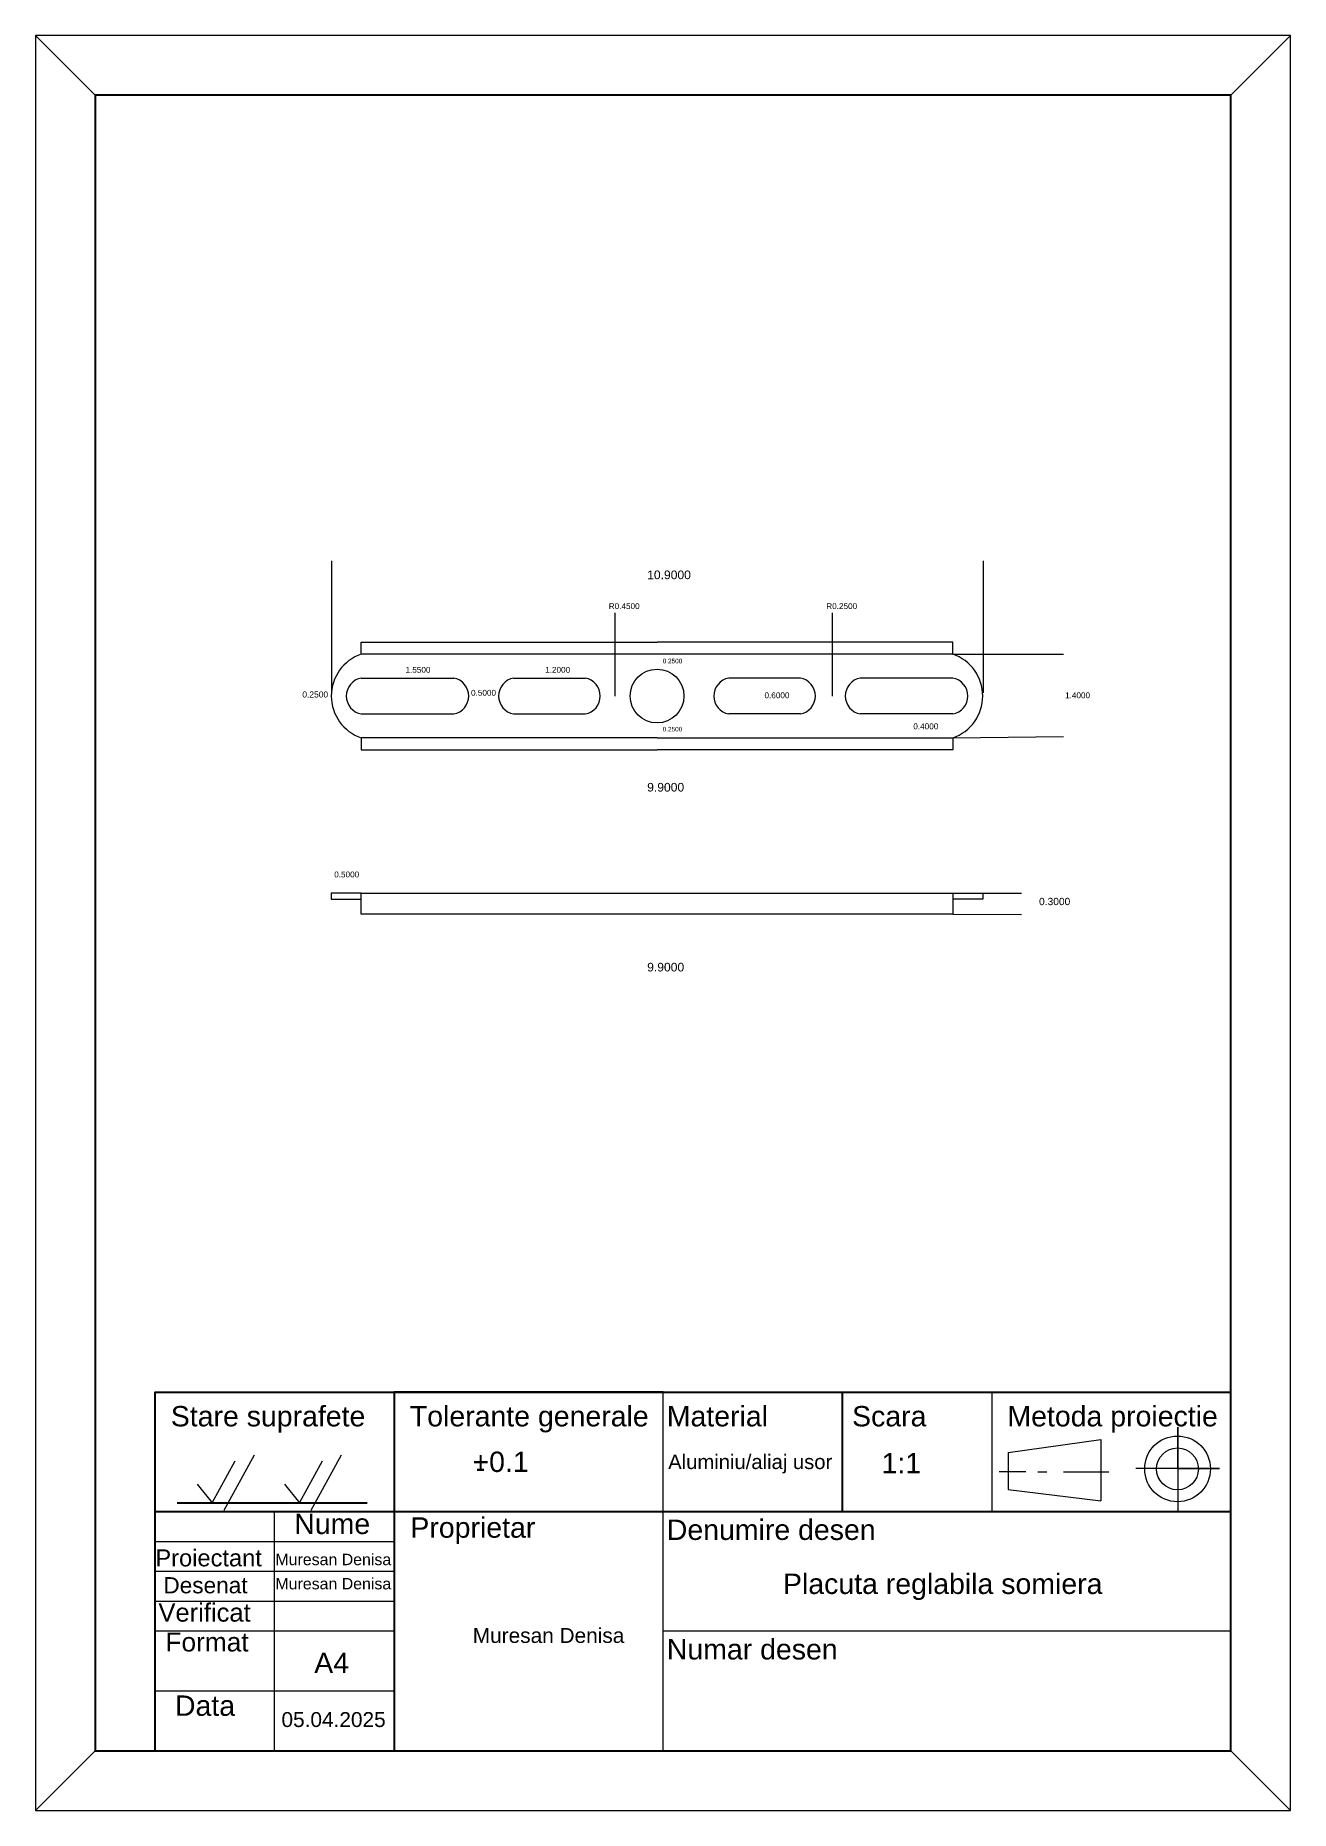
# Model space of a CAD drawing. Header units: millimetres. Extents: x 33.9 to 54.9, y 20.3 to 50.
import ezdxf

# ---------------------------------------------------------------- set-up
doc = ezdxf.new("R2010")
doc.units = ezdxf.units.MM
doc.styles.get("Standard").update_dxf_attribs({"font": 'arial.ttf'})

msp = doc.modelspace()

# ---------------------------------------------------------------- linework, layer by layer
at = {"color": 7}
for points in [[(33.9, 50), (33.9, 20.3), (54.9, 20.3), (54.9, 50), (33.9, 50)], [(33.9, 50), (34.9, 49)], [(54.9, 50), (53.9, 49)], [(39.35, 35.648), (38.85, 35.648), (38.85, 35.548), (39.35, 35.548)], [(39.35, 35.648), (49.25, 35.648), (49.25, 35.298), (39.35, 35.298), (39.35, 35.648)], [(49.25, 35.648), (49.75, 35.648)], [(49.75, 35.648), (49.75, 35.548), (49.25, 35.548)], [(53.9, 21.3), (44.4, 21.3), (44.4, 27.3)], [(47.4, 27.3), (49.9, 27.3), (49.9, 25.3)], [(50.175, 26.292), (51.726, 26.51)], [(51.726, 26.51), (51.726, 25.479)], [(53.013, 26.02), (53.013, 26.712), (53.013, 25.319)], [(36.606, 25.76), (36.857, 25.448), (37.242, 26.15)], [(37.559, 26.245), (37.051, 25.321)], [(38.064, 25.76), (38.315, 25.448), (38.7, 26.15)], [(39.017, 26.245), (38.509, 25.321)], [(50.175, 26.292), (50.175, 25.672), (51.726, 25.479)], [(50.026, 25.975), (50.469, 25.975)], [(50.67, 25.968), (50.825, 25.968)], [(51.1, 25.968), (51.858, 25.968)], [(53.013, 26.02), (53.713, 26.02), (52.313, 26.02)], [(35.9, 25.3), (35.9, 24.8), (39.9, 24.8), (39.9, 24.3), (35.9, 24.3), (35.9, 23.8), (35.9, 23.8), (39.9, 23.8)], [(39.9, 21.3), (37.9, 21.3), (37.9, 25.3)], [(39.9, 23.3), (35.9, 23.3)], [(35.9, 23.3), (35.9, 22.3), (39.9, 22.3)], [(53.9, 21.3), (53.9, 23.3), (44.4, 23.3)], [(34.9, 21.3), (33.9, 20.3)], [(53.9, 21.3), (54.9, 20.3)]]:
    msp.add_lwpolyline(points, dxfattribs=at)
at = {"color": 7, "lineweight": 35}
for points in [[(34.9, 49), (34.9, 21.3), (53.9, 21.3), (53.9, 49), (34.9, 49)], [(35.9, 21.3), (35.9, 27.3), (53.9, 27.3)], [(44.4, 27.3), (39.9, 27.3), (39.9, 21.3)], [(44.4, 27.3), (47.4, 27.3), (47.4, 25.3)], [(53.9, 21.3), (53.9, 25.3), (35.9, 25.3)], [(36.272, 25.448), (39.448, 25.448)]]:
    msp.add_lwpolyline(points, dxfattribs=at)
at = {"color": 243, "true_color": 0xd34c87}
for points in [[(45.094, 41.212, 0, 0, 0), (39.357, 41.212, 0.168, 0, 0), (38.853, 41.212, 0, 0, 0)], [(44.801, 41.212, 0, 0, 0), (49.251, 41.212, 0.168, 0, 0), (49.755, 41.212, 0, 0, 0)], [(44.3, 39.505, 0, 0, 0), (44.3, 39.567, 0.027, 0, 0), (44.3, 39.648, 0, 0, 0)], [(44.3, 39.6, 0, 0, 0), (44.3, 39.48, 0.027, 0, 0), (44.3, 39.399, 0, 0, 0)], [(51.103, 38.905, 0, 0, 0), (51.103, 39.491, 0.0518, 0, 0), (51.103, 39.646, 0, 0, 0)], [(40.19, 39.298, 0, 0, 0), (39.505, 39.298, 0.0518, 0, 0), (39.349, 39.298, 0, 0, 0)], [(40.038, 39.298, 0, 0, 0), (40.725, 39.298, 0.0518, 0, 0), (40.881, 39.298, 0, 0, 0)], [(42.747, 39.298, 0, 0, 0), (42.062, 39.298, 0.0518, 0, 0), (41.906, 39.298, 0, 0, 0)], [(42.25, 39.298, 0, 0, 0), (42.937, 39.298, 0.0518, 0, 0), (43.092, 39.298, 0, 0, 0)], [(46.073, 38.745, 0, 0, 0), (46.073, 39.087, 0.0518, 0, 0), (46.073, 39.243, 0, 0, 0)], [(46.073, 39.187, 0, 0, 0), (46.073, 38.807, 0.0518, 0, 0), (46.073, 38.652, 0, 0, 0)], [(38.99, 38.988, 0, 0, 0), (38.928, 38.988, 0.027, 0, 0), (38.847, 38.988, 0, 0, 0)], [(38.902, 38.988, 0, 0, 0), (39.022, 38.988, 0.027, 0, 0), (39.103, 38.988, 0, 0, 0)], [(41.428, 38.888, 0, 0, 0), (41.31, 38.888, 0.0518, 0, 0), (41.155, 38.888, 0, 0, 0)], [(41.26, 38.888, 0, 0, 0), (41.49, 38.888, 0.0518, 0, 0), (41.645, 38.888, 0, 0, 0)], [(43.597, 38.946, 0, 0, 0), (43.649, 38.946, 0.0518, 0, 0), (43.804, 38.946, 0, 0, 0)], [(47.237, 38.946, 0, 0, 0), (47.289, 38.946, 0.0518, 0, 0), (47.444, 38.946, 0, 0, 0)], [(51.103, 39.016, 0, 0, 0), (51.103, 38.428, 0.0518, 0, 0), (51.103, 38.272, 0, 0, 0)], [(48.521, 38.36, 0, 0, 0), (48.521, 38.492, 0.0518, 0, 0), (48.521, 38.648, 0, 0, 0)], [(44.3, 38.353, 0, 0, 0), (44.3, 38.415, 0.027, 0, 0), (44.3, 38.496, 0, 0, 0)], [(44.3, 38.449, 0, 0, 0), (44.3, 38.329, 0.027, 0, 0), (44.3, 38.248, 0, 0, 0)], [(48.521, 38.528, 0, 0, 0), (48.521, 38.395, 0.0518, 0, 0), (48.521, 38.248, 0, 0, 0)], [(44.3, 37.658, 0, 0, 0), (39.86, 37.658, 0.168, 0, 0), (39.357, 37.658, 0, 0, 0)], [(44.3, 37.658, 0, 0, 0), (48.75, 37.658, 0.168, 0, 0), (49.253, 37.658, 0, 0, 0)], [(39.118, 35.848, 0, 0, 0), (39, 35.848, 0.0518, 0, 0), (38.845, 35.848, 0, 0, 0)], [(38.962, 35.848, 0, 0, 0), (39.191, 35.848, 0.0518, 0, 0), (39.347, 35.848, 0, 0, 0)], [(50.4, 35.457, 0, 0, 0), (50.4, 35.561, 0.027, 0, 0), (50.4, 35.642, 0, 0, 0)], [(50.4, 35.496, 0, 0, 0), (50.4, 35.376, 0.027, 0, 0), (50.4, 35.295, 0, 0, 0)], [(44.3, 34.648, 0, 0, 0), (39.86, 34.648, 0.168, 0, 0), (39.357, 34.648, 0, 0, 0)], [(44.3, 34.648, 0, 0, 0), (48.75, 34.648, 0.168, 0, 0), (49.253, 34.648, 0, 0, 0)]]:
    msp.add_lwpolyline(points, format="xyseb", dxfattribs=at)
for points in [[(38.853, 41.212), (38.853, 39.019)], [(49.755, 41.212), (49.755, 39.003)], [(43.597, 38.946), (43.597, 40.34)], [(47.237, 38.946), (47.237, 40.34)], [(49.25, 39.648), (51.103, 39.646)], [(49.25, 38.248), (51.103, 38.272)], [(49.75, 35.648), (50.4, 35.648)], [(49.25, 35.298), (50.4, 35.295)]]:
    msp.add_lwpolyline(points, dxfattribs=at)
at = {"color": 253, "true_color": 0xa78ec3}
for points in [[(44.3, 41.022, 0, 0, 0), (44.317, 41.022, 0.0058, 0, 0), (44.335, 41.022, 0, 0, 0)], [(44.3, 37.468, 0, 0, 0), (44.317, 37.468, 0.0058, 0, 0), (44.335, 37.468, 0, 0, 0)], [(44.3, 34.458, 0, 0, 0), (44.317, 34.458, 0.0058, 0, 0), (44.335, 34.458, 0, 0, 0)]]:
    msp.add_lwpolyline(points, format="xyseb", dxfattribs=at)
for points in [[(39.35, 39.648), (39.35, 39.848), (44.3, 39.848), (44.3, 39.848)], [(49.25, 39.648), (49.25, 39.848), (44.3, 39.848), (44.3, 39.848)], [(49.25, 39.648), (39.35, 39.648), (39.35, 39.648)], [(39.35, 39.248), (40.9, 39.248)], [(41.9, 39.248), (43.1, 39.248)], [(46.7, 39.248), (45.5, 39.248)], [(49.25, 39.248), (47.7, 39.248)], [(39.35, 38.648), (40.9, 38.648)], [(41.9, 38.648), (43.1, 38.648)], [(46.7, 38.648), (45.5, 38.648)], [(49.25, 38.648), (47.7, 38.648)], [(44.3, 38.248), (44.3, 38.248), (39.35, 38.248)], [(39.35, 38.248), (39.35, 38.048), (44.3, 38.048), (44.3, 38.048)], [(44.3, 38.248), (44.3, 38.248), (49.25, 38.248)], [(49.25, 38.248), (49.25, 38.048), (44.3, 38.048), (44.3, 38.048)]]:
    msp.add_lwpolyline(points)
at = {"color": 7, "true_color": 0xffffff}
msp.add_circle((44.3, 38.948), 0.45, dxfattribs=at)
msp.add_circle((44.3, 38.948), 0.45, dxfattribs=at)
at = {"color": 7}
for centre, radius in [((53.01, 26.016), 0.55), ((53.009, 26.016), 0.35)]:
    msp.add_circle(centre, radius, dxfattribs=at)
for centre, radius, start, end in [((39.59, 38.948), 0.74, 108.9246, 251.0754), ((49.01, 38.948), 0.74, 288.9246, 71.0754), ((39.405, 38.948), 0.305, 100.3889, 259.6111), ((40.845, 38.948), 0.305, 280.3889, 79.6111), ((41.955, 38.948), 0.305, 100.3889, 259.6111), ((46.645, 38.948), 0.305, 280.3889, 79.6111), ((47.755, 38.948), 0.305, 100.3889, 259.6111), ((49.195, 38.948), 0.305, 280.3889, 79.6111)]:
    msp.add_arc(centre, radius, start, end)
for centre, start, end in [((43.045, 38.948), 280.3889, 79.6111), ((45.555, 38.948), 100.3889, 259.6111)]:
    msp.add_arc(centre, 0.305, start, end, dxfattribs=at)

# ---------------------------------------------------------------- texts
at = {"color": 7, "lineweight": 50}
for s, height, p in [('Stare suprafete', 0.34085, (36.164, 26.727)), ('Tolerante generale', 0.34085, (40.164, 26.727)), ('Material ', 0.3409, (44.464, 26.727)), ('Scara', 0.3409, (47.564, 26.727)), ('Metoda proiectie', 0.34085, (50.164, 26.727)), ('+0.1', 0.3409, (41.212, 25.964)), ('Aluminiu/aliaj usor', 0.24218, (44.487, 26.013)), ('1:1', 0.3409, (48.058, 25.942)), ('-', 0.341, (41.269, 25.866)), ('Nume', 0.3409, (38.23, 24.926)), ('Proprietar', 0.3409, (40.173, 24.864)), ('Denumire desen', 0.34085, (44.464, 24.827)), ('Proiectant', 0.2833, (35.906, 24.385)), ('Muresan Denisa', 0.19045, (37.915, 24.405)), ('Desenat', 0.2707, (36.04, 23.934)), ('Muresan Denisa', 0.19045, (37.915, 24)), ('Placuta reglabila somiera', 0.34085, (46.408, 23.923)), ('Verificat', 0.3059, (35.957, 23.46)), ('Format', 0.3146, (36.074, 22.961)), ('Muresan Denisa', 0.24935, (41.217, 23.104)), ('Numar desen', 0.34085, (44.464, 22.827)), ('A4', 0.3409, (38.564, 22.599)), ('Data', 0.3409, (36.234, 21.884)), ('05.04.2025', 0.2494, (38.016, 21.697))]:
    msp.add_text(s, height=height, dxfattribs=at).set_placement(p)
at = {"color": 253, "true_color": 0xa78ec3, "attachment_point": 1}
for s, width, gutter_width, insert, char_height in [('10.9000', 0.03942, 0.725, (44.135, 41.048), 0.1449), ('R0.4500', 0.02664, 0.49, (43.492, 40.501), 0.0979), ('R0.2500', 0.02664, 0.49, (47.132, 40.501), 0.0979), ('0.2500', 0.02084, 0.383, (44.395, 39.572), 0.0766), ('1.5500', 0.02664, 0.49, (40.091, 39.435), 0.0979), ('1.2000', 0.02664, 0.49, (42.428, 39.435), 0.0979), ('0.2500', 0.02744, 0.504, (38.365, 39.024), 0.1009), ('0.5000', 0.02664, 0.49, (41.188, 39.051), 0.0979), ('0.6000', 0.02664, 0.49, (46.098, 39.009), 0.0979), ('1.4000', 0.02664, 0.49, (51.128, 39.009), 0.0979), ('0.2500', 0.02084, 0.383, (44.395, 38.432), 0.0766), ('0.4000', 0.02664, 0.49, (48.589, 38.49), 0.0979), ('9.9000', 0.03942, 0.725, (44.135, 37.494), 0.1449), ('0.5000', 0.02664, 0.49, (38.898, 36.011), 0.0979), ('0.3000', 0.0333, 0.612, (50.692, 35.571), 0.1224), ('9.9000', 0.03942, 0.725, (44.135, 34.484), 0.1449)]:
    msp.add_mtext_dynamic_manual_height_columns(s, width=width, gutter_width=gutter_width, heights=[0], dxfattribs=dict(at, insert=insert, char_height=char_height))

doc.saveas('drawing.dxf')
